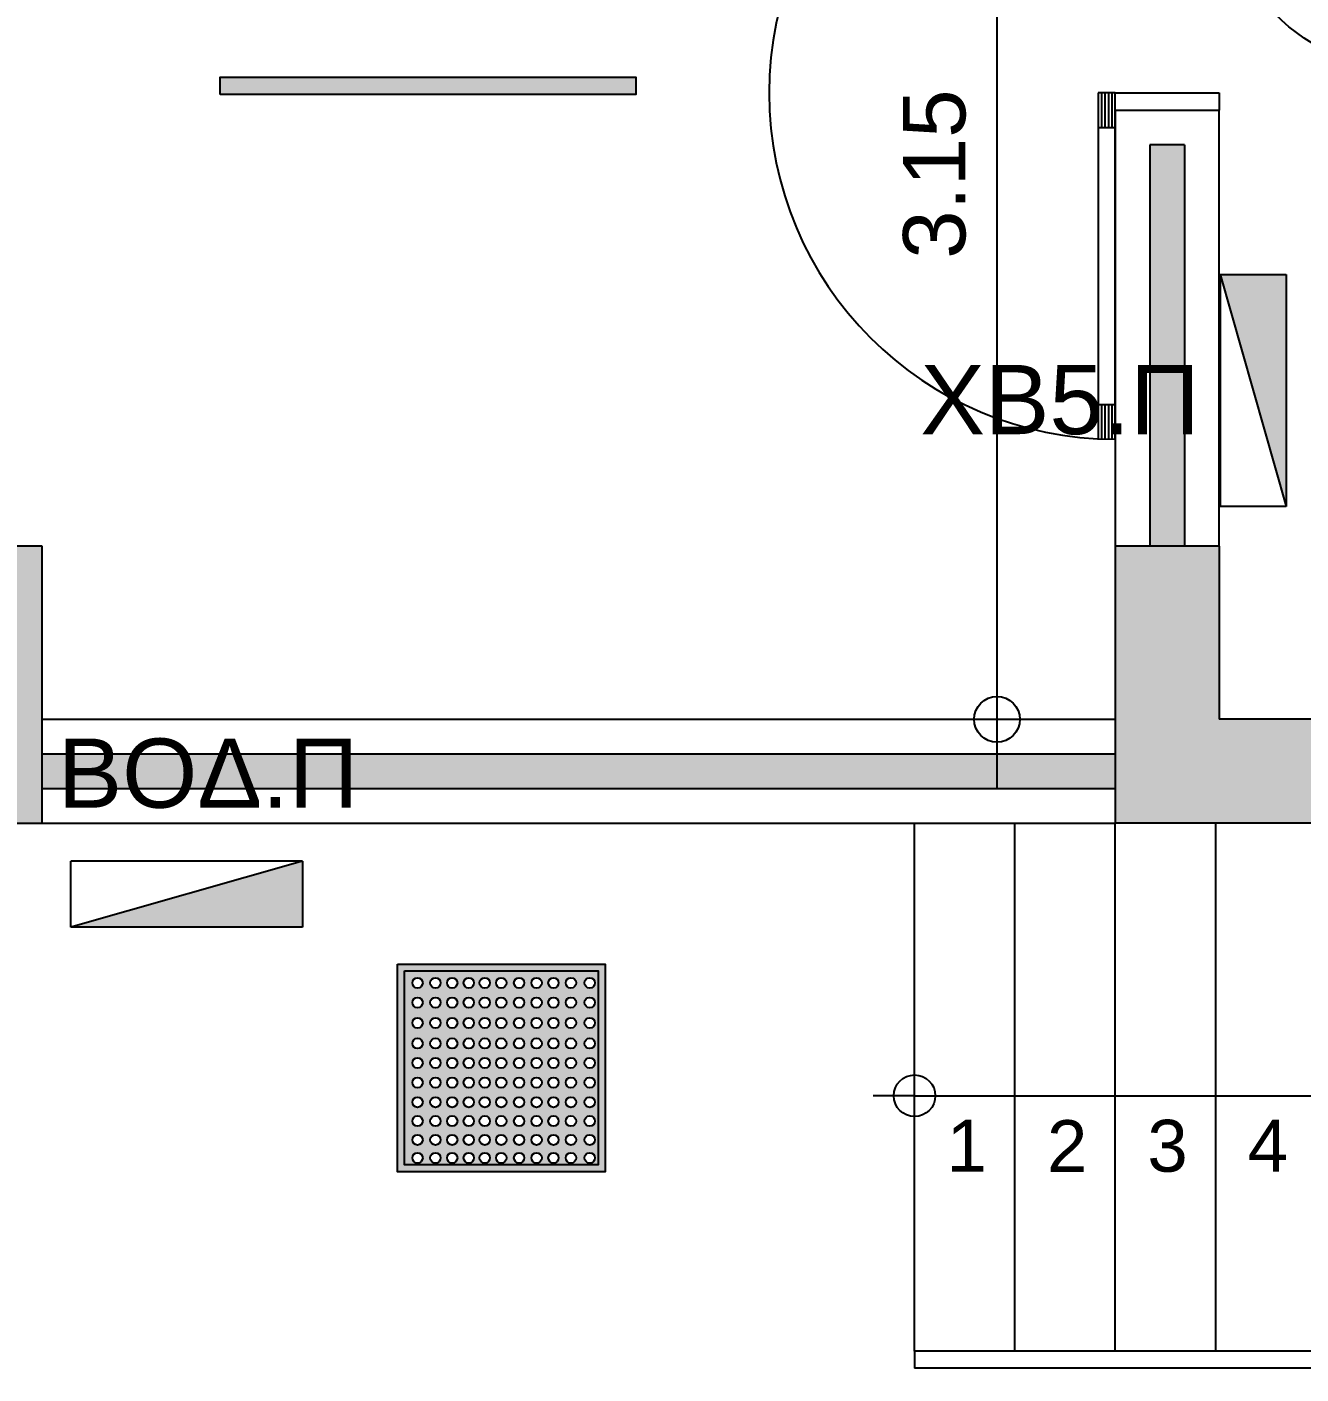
# Model space of a CAD drawing. Header units: metres. Extents: x -11 to 85, y -301 to 135.
# Drawn here: x 40.43 to 44.11, y -41.335 to -37.443 of the extents above; entities that cross this region are included whole.
import ezdxf
from ezdxf.enums import TextEntityAlignment as Align

# ---------------------------------------------------------------- set-up
doc = ezdxf.new("R2010")
doc.units = ezdxf.units.M
doc.header["$LTSCALE"] = 0.036
doc.header["$PDMODE"] = 2
for name, color, linetype in [('arxitek borofos', 252, 'Continuous'), ('DIMBLK', 252, 'Continuous'), ('electext', 20, 'Continuous'), ('hatch color', 252, 'Continuous'), ('HLEK-SYMBOL', 3, 'Continuous'), ('HLEK_FL001_SYMBOLS', 230, 'Continuous'), ('Parathira', 252, 'Continuous')]:
    doc.layers.add(name, color=color, linetype=linetype)
doc.styles.add('COMU-N', font='arial.ttf')
doc.styles.get("Standard").update_dxf_attribs({"font": 'arial.ttf'})
doc.styles.add('W4MS2', font='W4MS2.shx')
doc.dimstyles.new('CADWDOT', dxfattribs={"dimscale": 0.1, "dimtxt": 1.8, "dimasz": 0.08, "dimexe": 2, "dimexo": 0, "dimgap": 0.09, "dimtad": 0, "dimrnd": 0.001, "dimzin": 0, "dimdsep": 46, "dimtxsty": 'Standard', "dimblk1": 'ARTDIM', "dimblk2": 'ARTDIM', "dimsah": 1, "dimcen": 0.09, "dimdle": 0.05, "dimse1": 1, "dimse2": 1, "dimadec": 0, "dimazin": 0, "dimtfac": 1, "dimtmove": 0, "dimatfit": 3, "dimldrblk": 'ARTDIM', "dimfxl": 2, "dimtvp": 0.9999, "dimtolj": 1, "dimtzin": 0, "dimarcsym": 0})

# ---------------------------------------------------------------- blocks, each defined once
blk = doc.blocks.new('A$C796D02E1')
at = {"layer": 'Parathira'}
for p, q in [((0.3, 0.95), (0.3, -0.05)), ((0.31, 0.85), (0.31, 0.9499)), ((0.32, 0.85), (0.32, 0.9498)), ((0.33, 0.85), (0.33, 0.9495)), ((0.34, 0.85), (0.34, 0.9492)), ((0.35, -0.05), (0.35, 0.9487)), ((0.35, 0.85), (0.3, 0.85)), ((0.35, 0.05), (0.3, 0.05)), ((0.31, -0.05), (0.31, 0.05)), ((0.32, -0.05), (0.32, 0.05)), ((0.33, -0.05), (0.33, 0.05)), ((0.34, -0.05), (0.34, 0.05)), ((0, -0.05), (0, 0)), ((0.3, 0), (0.3, -0.05)), ((0.3, -0.05), (0, -0.05)), ((0.3, -0.05), (0.35, -0.05)), ((0, -1.05), (0, -1.1)), ((0.3, -1.05), (0, -1.05)), ((0.3, -1.05), (0.25, -1.05)), ((0.3, -1.1), (0.3, -1.05))]:
    blk.add_line(p, q, dxfattribs=at)
blk.add_arc((0.3, -0.05), 1, 270, 90, dxfattribs=at)
blk = doc.blocks.new('ARTDIM')
at = {"layer": 'DIMBLK'}
for p, q in [((0, -24.9975), (0, 24.9975)), ((-24.9975, 0), (24.9975, 0))]:
    blk.add_line(p, q, dxfattribs=at)
blk.add_circle((0, 0), 8.25, dxfattribs=at)
blk = doc.blocks.new('*D904')
at = {"layer": 'arxitek borofos', "color": 0, "lineweight": -2}
blk.add_line((43.2318, -36.301), (43.2318, -39.435), dxfattribs=at)
at = {"layer": 'Defpoints', "color": 0, "transparency": 16777216}
for p in [(43.5737, -36.293), (43.2318, -39.443), (43.5737, -39.443)]:
    blk.add_point(p, dxfattribs=at)
at = {"layer": 'arxitek borofos', "color": 0, "lineweight": -2, "xscale": 0.008, "yscale": 0.008, "zscale": 0.008}
for p, rotation in [((43.2318, -36.293), 90), ((43.2318, -39.443), 270)]:
    blk.add_blockref('ARTDIM', p, dxfattribs=dict(at, rotation=rotation))
at = {"layer": 'arxitek borofos', "color": 0, "insert": (43.0518, -37.868), "char_height": 0.18, "attachment_point": 5, "rotation": 90}
blk.add_mtext('\\A1;3.15', dxfattribs=at)
blk = doc.blocks.new('*D917')
at = {"layer": 'arxitek borofos', "color": 0, "lineweight": -2}
blk.add_line((40.0817, -42.9199), (47.4657, -42.9199), dxfattribs=at)
at = {"layer": 'Defpoints', "color": 0, "transparency": 16777216}
for p in [(40.0737, -39.743), (47.4737, -39.743), (47.4737, -42.9199)]:
    blk.add_point(p, dxfattribs=at)
at = {"layer": 'arxitek borofos', "color": 0, "lineweight": -2, "xscale": 0.008, "yscale": 0.008, "zscale": 0.008, "rotation": 180}
blk.add_blockref('ARTDIM', (40.0737, -42.9199), dxfattribs=at)
at = {"layer": 'arxitek borofos', "color": 0, "lineweight": -2, "xscale": 0.008, "yscale": 0.008, "zscale": 0.008}
blk.add_blockref('ARTDIM', (47.4737, -42.9199), dxfattribs=at)
at = {"layer": 'arxitek borofos', "color": 0, "insert": (43.7737, -42.7399), "char_height": 0.18, "attachment_point": 5}
blk.add_mtext('\\A1;7.40', dxfattribs=at)
blk = doc.blocks.new('gJ6_a28')
at = {"layer": 'HLEK-SYMBOL', "color": 0, "linetype": 'Continuous'}
for p, q in [((-0.67, 0), (-0.67, 0.19)), ((-0.67, 0.19), (0, 0.19)), ((-0.67, 0), (0, 0.19)), ((0, 0.19), (0, 0)), ((-0.67, 0), (0, 0))]:
    blk.add_line(p, q, dxfattribs=at)
at = {"layer": 'HLEK-SYMBOL', "color": 0}
blk.add_solid([(-0.67, 0.19), (0, 0.19), (-0.67, 0)], dxfattribs=at)
at = {"layer": 'HLEK-SYMBOL', "color": 0, "style": 'W4MS2', "flags": 8}
blk.add_attdef('NODE_NUMBER', (0.018, 0.0914), '', height=0.1, dxfattribs=at)
blk.add_attdef('NODE_NUMBER', (0.018, 0.0914), '', height=0.1, dxfattribs=at)
blk = doc.blocks.new('led 46W tetragono')
at = {"layer": 'HLEK_FL001_SYMBOLS'}
h = blk.add_hatch(color=256, dxfattribs=at)
h.dxf.hatch_style = 1
h.paths.add_polyline_path([(104.7283, -8.1225), (104.7283, -8.7225), (105.3283, -8.7225), (105.3283, -8.1225)])
h.paths.add_polyline_path([(105.3083, -8.1425), (105.3083, -8.7025), (104.7483, -8.7025), (104.7483, -8.1425)], flags=16)
h.paths.add_polyline_path([(104.9493, -8.1771, -1), (104.9193, -8.1771, -1)], flags=0)
h.paths.add_polyline_path([(104.9954, -8.1771, -1), (104.9654, -8.1771, -1)], flags=0)
h.paths.add_polyline_path([(104.9014, -8.1771, -1), (104.8714, -8.1771, -1)], flags=0)
h.paths.add_polyline_path([(105.0432, -8.1771, -1), (105.0133, -8.1771, -1)], flags=0)
h.paths.add_polyline_path([(104.9493, -8.2338, -1), (104.9193, -8.2338, -1)], flags=0)
h.paths.add_polyline_path([(104.9954, -8.2338, -1), (104.9654, -8.2338, -1)], flags=0)
h.paths.add_polyline_path([(104.9014, -8.2338, -1), (104.8714, -8.2338, -1)], flags=0)
h.paths.add_polyline_path([(104.8526, -8.1771, -1), (104.8227, -8.1771, -1)], flags=0)
h.paths.add_polyline_path([(105.0432, -8.2338, -1), (105.0133, -8.2338, -1)], flags=0)
h.paths.add_polyline_path([(105.0946, -8.1771, -1), (105.0647, -8.1771, -1)], flags=0)
h.paths.add_polyline_path([(104.8526, -8.2338, -1), (104.8227, -8.2338, -1)], flags=0)
h.paths.add_polyline_path([(105.0946, -8.2338, -1), (105.0647, -8.2338, -1)], flags=0)
h.paths.add_polyline_path([(104.9493, -8.2927, -1), (104.9193, -8.2927, -1)], flags=0)
h.paths.add_polyline_path([(104.9954, -8.2927, -1), (104.9654, -8.2927, -1)], flags=0)
h.paths.add_polyline_path([(104.8012, -8.1771, -1), (104.7713, -8.1771, -1)], flags=0)
h.paths.add_polyline_path([(104.9014, -8.2927, -1), (104.8714, -8.2927, -1)], flags=0)
h.paths.add_polyline_path([(105.0432, -8.2927, -1), (105.0133, -8.2927, -1)], flags=0)
h.paths.add_polyline_path([(105.1452, -8.1771, -1), (105.1152, -8.1771, -1)], flags=0)
h.paths.add_polyline_path([(104.8012, -8.2338, -1), (104.7713, -8.2338, -1)], flags=0)
h.paths.add_polyline_path([(104.8526, -8.2927, -1), (104.8227, -8.2927, -1)], flags=0)
h.paths.add_polyline_path([(105.1452, -8.2338, -1), (105.1152, -8.2338, -1)], flags=0)
h.paths.add_polyline_path([(105.0946, -8.2927, -1), (105.0647, -8.2927, -1)], flags=0)
h.paths.add_polyline_path([(104.9493, -8.3517, -1), (104.9193, -8.3517, -1)], flags=0)
h.paths.add_polyline_path([(104.9954, -8.3517, -1), (104.9654, -8.3517, -1)], flags=0)
h.paths.add_polyline_path([(105.1939, -8.1771, -1), (105.164, -8.1771, -1)], flags=0)
h.paths.add_polyline_path([(104.9014, -8.3517, -1), (104.8714, -8.3517, -1)], flags=0)
h.paths.add_polyline_path([(105.0432, -8.3517, -1), (105.0133, -8.3517, -1)], flags=0)
h.paths.add_polyline_path([(104.8012, -8.2927, -1), (104.7713, -8.2927, -1)], flags=0)
h.paths.add_polyline_path([(105.1452, -8.2927, -1), (105.1152, -8.2927, -1)], flags=0)
h.paths.add_polyline_path([(105.1939, -8.2338, -1), (105.164, -8.2338, -1)], flags=0)
h.paths.add_polyline_path([(104.8526, -8.3517, -1), (104.8227, -8.3517, -1)], flags=0)
h.paths.add_polyline_path([(105.0946, -8.3517, -1), (105.0647, -8.3517, -1)], flags=0)
h.paths.add_polyline_path([(105.1939, -8.2927, -1), (105.164, -8.2927, -1)], flags=0)
h.paths.add_polyline_path([(105.2445, -8.1771, -1), (105.2145, -8.1771, -1)], flags=0)
h.paths.add_polyline_path([(104.8012, -8.3517, -1), (104.7713, -8.3517, -1)], flags=0)
h.paths.add_polyline_path([(104.9493, -8.4083, -1), (104.9193, -8.4083, -1)], flags=0)
h.paths.add_polyline_path([(104.9954, -8.4083, -1), (104.9654, -8.4083, -1)], flags=0)
h.paths.add_polyline_path([(105.1452, -8.3517, -1), (105.1152, -8.3517, -1)], flags=0)
h.paths.add_polyline_path([(104.9014, -8.4083, -1), (104.8714, -8.4083, -1)], flags=0)
h.paths.add_polyline_path([(105.0432, -8.4083, -1), (105.0133, -8.4083, -1)], flags=0)
h.paths.add_polyline_path([(105.2445, -8.2338, -1), (105.2145, -8.2338, -1)], flags=0)
h.paths.add_polyline_path([(104.8526, -8.4083, -1), (104.8227, -8.4083, -1)], flags=0)
h.paths.add_polyline_path([(105.0946, -8.4083, -1), (105.0647, -8.4083, -1)], flags=0)
h.paths.add_polyline_path([(105.1939, -8.3517, -1), (105.164, -8.3517, -1)], flags=0)
h.paths.add_polyline_path([(105.2445, -8.2927, -1), (105.2145, -8.2927, -1)], flags=0)
h.paths.add_polyline_path([(104.8012, -8.4083, -1), (104.7713, -8.4083, -1)], flags=0)
h.paths.add_polyline_path([(105.1452, -8.4083, -1), (105.1152, -8.4083, -1)], flags=0)
h.paths.add_polyline_path([(105.2985, -8.1771, -1), (105.2686, -8.1771, -1)], flags=0)
h.paths.add_polyline_path([(104.9493, -8.465, -1), (104.9193, -8.465, -1)], flags=0)
h.paths.add_polyline_path([(104.9954, -8.465, -1), (104.9654, -8.465, -1)], flags=0)
h.paths.add_polyline_path([(104.9014, -8.465, -1), (104.8714, -8.465, -1)], flags=0)
h.paths.add_polyline_path([(105.0432, -8.465, -1), (105.0133, -8.465, -1)], flags=0)
h.paths.add_polyline_path([(105.2985, -8.2338, -1), (105.2686, -8.2338, -1)], flags=0)
h.paths.add_polyline_path([(105.2445, -8.3517, -1), (105.2145, -8.3517, -1)], flags=0)
h.paths.add_polyline_path([(104.8526, -8.465, -1), (104.8227, -8.465, -1)], flags=0)
h.paths.add_polyline_path([(105.1939, -8.4083, -1), (105.164, -8.4083, -1)], flags=0)
h.paths.add_polyline_path([(105.0946, -8.465, -1), (105.0647, -8.465, -1)], flags=0)
h.paths.add_polyline_path([(105.2985, -8.2927, -1), (105.2686, -8.2927, -1)], flags=0)
h.paths.add_polyline_path([(104.8012, -8.465, -1), (104.7713, -8.465, -1)], flags=0)
h.paths.add_polyline_path([(105.1452, -8.465, -1), (105.1152, -8.465, -1)], flags=0)
h.paths.add_polyline_path([(105.2445, -8.4083, -1), (105.2145, -8.4083, -1)], flags=0)
h.paths.add_polyline_path([(104.9493, -8.5217, -1), (104.9193, -8.5217, -1)], flags=0)
h.paths.add_polyline_path([(104.9954, -8.5217, -1), (104.9654, -8.5217, -1)], flags=0)
h.paths.add_polyline_path([(105.2985, -8.3517, -1), (105.2686, -8.3517, -1)], flags=0)
h.paths.add_polyline_path([(104.9014, -8.5217, -1), (104.8714, -8.5217, -1)], flags=0)
h.paths.add_polyline_path([(105.0432, -8.5217, -1), (105.0133, -8.5217, -1)], flags=0)
h.paths.add_polyline_path([(105.1939, -8.465, -1), (105.164, -8.465, -1)], flags=0)
h.paths.add_polyline_path([(104.8526, -8.5217, -1), (104.8227, -8.5217, -1)], flags=0)
h.paths.add_polyline_path([(105.0946, -8.5217, -1), (105.0647, -8.5217, -1)], flags=0)
h.paths.add_polyline_path([(104.8012, -8.5217, -1), (104.7713, -8.5217, -1)], flags=0)
h.paths.add_polyline_path([(105.1452, -8.5217, -1), (105.1152, -8.5217, -1)], flags=0)
h.paths.add_polyline_path([(105.2985, -8.4083, -1), (105.2686, -8.4083, -1)], flags=0)
h.paths.add_polyline_path([(105.2445, -8.465, -1), (105.2145, -8.465, -1)], flags=0)
h.paths.add_polyline_path([(104.9493, -8.5761, -1), (104.9193, -8.5761, -1)], flags=0)
h.paths.add_polyline_path([(104.9954, -8.5761, -1), (104.9654, -8.5761, -1)], flags=0)
h.paths.add_polyline_path([(105.1939, -8.5217, -1), (105.164, -8.5217, -1)], flags=0)
h.paths.add_polyline_path([(104.9014, -8.5761, -1), (104.8714, -8.5761, -1)], flags=0)
h.paths.add_polyline_path([(105.0432, -8.5761, -1), (105.0133, -8.5761, -1)], flags=0)
h.paths.add_polyline_path([(104.8526, -8.5761, -1), (104.8227, -8.5761, -1)], flags=0)
h.paths.add_polyline_path([(105.0946, -8.5761, -1), (105.0647, -8.5761, -1)], flags=0)
h.paths.add_polyline_path([(105.2985, -8.465, -1), (105.2686, -8.465, -1)], flags=0)
h.paths.add_polyline_path([(104.8012, -8.5761, -1), (104.7713, -8.5761, -1)], flags=0)
h.paths.add_polyline_path([(105.2445, -8.5217, -1), (105.2145, -8.5217, -1)], flags=0)
h.paths.add_polyline_path([(105.1452, -8.5761, -1), (105.1152, -8.5761, -1)], flags=0)
h.paths.add_polyline_path([(105.1939, -8.5761, -1), (105.164, -8.5761, -1)], flags=0)
h.paths.add_polyline_path([(104.9493, -8.6305, -1), (104.9193, -8.6305, -1)], flags=0)
h.paths.add_polyline_path([(104.9954, -8.6305, -1), (104.9654, -8.6305, -1)], flags=0)
h.paths.add_polyline_path([(104.9014, -8.6305, -1), (104.8714, -8.6305, -1)], flags=0)
h.paths.add_polyline_path([(105.0432, -8.6305, -1), (105.0133, -8.6305, -1)], flags=0)
h.paths.add_polyline_path([(105.2985, -8.5217, -1), (105.2686, -8.5217, -1)], flags=0)
h.paths.add_polyline_path([(104.8526, -8.6305, -1), (104.8227, -8.6305, -1)], flags=0)
h.paths.add_polyline_path([(105.0946, -8.6305, -1), (105.0647, -8.6305, -1)], flags=0)
h.paths.add_polyline_path([(105.2445, -8.5761, -1), (105.2145, -8.5761, -1)], flags=0)
h.paths.add_polyline_path([(104.8012, -8.6305, -1), (104.7713, -8.6305, -1)], flags=0)
h.paths.add_polyline_path([(105.1452, -8.6305, -1), (105.1152, -8.6305, -1)], flags=0)
h.paths.add_polyline_path([(105.1939, -8.6305, -1), (105.164, -8.6305, -1)], flags=0)
h.paths.add_polyline_path([(104.9493, -8.6826, -1), (104.9193, -8.6826, -1)], flags=0)
h.paths.add_polyline_path([(104.9954, -8.6826, -1), (104.9654, -8.6826, -1)], flags=0)
h.paths.add_polyline_path([(105.2985, -8.5761, -1), (105.2686, -8.5761, -1)], flags=0)
h.paths.add_polyline_path([(104.9014, -8.6826, -1), (104.8714, -8.6826, -1)], flags=0)
h.paths.add_polyline_path([(105.0432, -8.6826, -1), (105.0133, -8.6826, -1)], flags=0)
h.paths.add_polyline_path([(104.8526, -8.6826, -1), (104.8227, -8.6826, -1)], flags=0)
h.paths.add_polyline_path([(105.0946, -8.6826, -1), (105.0647, -8.6826, -1)], flags=0)
h.paths.add_polyline_path([(105.2445, -8.6305, -1), (105.2145, -8.6305, -1)], flags=0)
h.paths.add_polyline_path([(104.8012, -8.6826, -1), (104.7713, -8.6826, -1)], flags=0)
h.paths.add_polyline_path([(105.1452, -8.6826, -1), (105.1152, -8.6826, -1)], flags=0)
h.paths.add_polyline_path([(105.1939, -8.6826, -1), (105.164, -8.6826, -1)], flags=0)
h.paths.add_polyline_path([(105.2985, -8.6305, -1), (105.2686, -8.6305, -1)], flags=0)
h.paths.add_polyline_path([(105.2445, -8.6826, -1), (105.2145, -8.6826, -1)], flags=0)
h.paths.add_polyline_path([(105.2985, -8.6826, -1), (105.2686, -8.6826, -1)], flags=0)
h = blk.add_hatch(color=181, dxfattribs=at)
h.dxf.hatch_style = 1
h.paths.add_polyline_path([(104.7483, -8.1425), (104.7483, -8.7025), (105.3083, -8.7025), (105.3083, -8.1425)])
h.paths.add_polyline_path([(104.9954, -8.3517, -1), (104.9654, -8.3517, -1)], flags=16)
h.paths.add_polyline_path([(105.0432, -8.3517, -1), (105.0133, -8.3517, -1)], flags=16)
h.paths.add_polyline_path([(104.9654, -8.2927, -1), (104.9954, -8.2927, -1)], flags=16)
h.paths.add_polyline_path([(105.0133, -8.2927, -1), (105.0432, -8.2927, -1)], flags=16)
h.paths.add_polyline_path([(104.9493, -8.3517, -1), (104.9193, -8.3517, -1)], flags=16)
h.paths.add_polyline_path([(104.9193, -8.2927, -1), (104.9493, -8.2927, -1)], flags=16)
h.paths.add_polyline_path([(105.0946, -8.3517, -1), (105.0647, -8.3517, -1)], flags=16)
h.paths.add_polyline_path([(105.0647, -8.2927, -1), (105.0946, -8.2927, -1)], flags=16)
h.paths.add_polyline_path([(104.9954, -8.4083, -1), (104.9654, -8.4083, -1)], flags=16)
h.paths.add_polyline_path([(105.0432, -8.4083, -1), (105.0133, -8.4083, -1)], flags=16)
h.paths.add_polyline_path([(104.9654, -8.2338, -1), (104.9954, -8.2338, -1)], flags=16)
h.paths.add_polyline_path([(105.0133, -8.2338, -1), (105.0432, -8.2338, -1)], flags=16)
h.paths.add_polyline_path([(104.9493, -8.4083, -1), (104.9193, -8.4083, -1)], flags=16)
h.paths.add_polyline_path([(105.0946, -8.4083, -1), (105.0647, -8.4083, -1)], flags=16)
h.paths.add_polyline_path([(104.9193, -8.2338, -1), (104.9493, -8.2338, -1)], flags=16)
h.paths.add_polyline_path([(105.0647, -8.2338, -1), (105.0946, -8.2338, -1)], flags=16)
h.paths.add_polyline_path([(104.9014, -8.3517, -1), (104.8714, -8.3517, -1)], flags=16)
h.paths.add_polyline_path([(104.8714, -8.2927, -1), (104.9014, -8.2927, -1)], flags=16)
h.paths.add_polyline_path([(105.1452, -8.3517, -1), (105.1152, -8.3517, -1)], flags=16)
h.paths.add_polyline_path([(105.1152, -8.2927, -1), (105.1452, -8.2927, -1)], flags=16)
h.paths.add_polyline_path([(104.9954, -8.465, -1), (104.9654, -8.465, -1)], flags=16)
h.paths.add_polyline_path([(105.0432, -8.465, -1), (105.0133, -8.465, -1)], flags=16)
h.paths.add_polyline_path([(104.9014, -8.4083, -1), (104.8714, -8.4083, -1)], flags=16)
h.paths.add_polyline_path([(104.8714, -8.2338, -1), (104.9014, -8.2338, -1)], flags=16)
h.paths.add_polyline_path([(104.9654, -8.1771, -1), (104.9954, -8.1771, -1)], flags=16)
h.paths.add_polyline_path([(105.0133, -8.1771, -1), (105.0432, -8.1771, -1)], flags=16)
h.paths.add_polyline_path([(105.1452, -8.4083, -1), (105.1152, -8.4083, -1)], flags=16)
h.paths.add_polyline_path([(104.9493, -8.465, -1), (104.9193, -8.465, -1)], flags=16)
h.paths.add_polyline_path([(105.1152, -8.2338, -1), (105.1452, -8.2338, -1)], flags=16)
h.paths.add_polyline_path([(105.0946, -8.465, -1), (105.0647, -8.465, -1)], flags=16)
h.paths.add_polyline_path([(104.9193, -8.1771, -1), (104.9493, -8.1771, -1)], flags=16)
h.paths.add_polyline_path([(105.0647, -8.1771, -1), (105.0946, -8.1771, -1)], flags=16)
h.paths.add_polyline_path([(104.8526, -8.3517, -1), (104.8227, -8.3517, -1)], flags=16)
h.paths.add_polyline_path([(104.8227, -8.2927, -1), (104.8526, -8.2927, -1)], flags=16)
h.paths.add_polyline_path([(105.1939, -8.3517, -1), (105.164, -8.3517, -1)], flags=16)
h.paths.add_polyline_path([(105.164, -8.2927, -1), (105.1939, -8.2927, -1)], flags=16)
h.paths.add_polyline_path([(104.9014, -8.465, -1), (104.8714, -8.465, -1)], flags=16)
h.paths.add_polyline_path([(104.8526, -8.4083, -1), (104.8227, -8.4083, -1)], flags=16)
h.paths.add_polyline_path([(105.1452, -8.465, -1), (105.1152, -8.465, -1)], flags=16)
h.paths.add_polyline_path([(104.8714, -8.1771, -1), (104.9014, -8.1771, -1)], flags=16)
h.paths.add_polyline_path([(104.8227, -8.2338, -1), (104.8526, -8.2338, -1)], flags=16)
h.paths.add_polyline_path([(105.1939, -8.4083, -1), (105.164, -8.4083, -1)], flags=16)
h.paths.add_polyline_path([(105.1152, -8.1771, -1), (105.1452, -8.1771, -1)], flags=16)
h.paths.add_polyline_path([(104.9954, -8.5217, -1), (104.9654, -8.5217, -1)], flags=16)
h.paths.add_polyline_path([(105.0432, -8.5217, -1), (105.0133, -8.5217, -1)], flags=16)
h.paths.add_polyline_path([(105.164, -8.2338, -1), (105.1939, -8.2338, -1)], flags=16)
h.paths.add_polyline_path([(104.9493, -8.5217, -1), (104.9193, -8.5217, -1)], flags=16)
h.paths.add_polyline_path([(105.0946, -8.5217, -1), (105.0647, -8.5217, -1)], flags=16)
h.paths.add_polyline_path([(104.8526, -8.465, -1), (104.8227, -8.465, -1)], flags=16)
h.paths.add_polyline_path([(104.8012, -8.3517, -1), (104.7713, -8.3517, -1)], flags=16)
h.paths.add_polyline_path([(104.7713, -8.2927, -1), (104.8012, -8.2927, -1)], flags=16)
h.paths.add_polyline_path([(104.8227, -8.1771, -1), (104.8526, -8.1771, -1)], flags=16)
h.paths.add_polyline_path([(105.1939, -8.465, -1), (105.164, -8.465, -1)], flags=16)
h.paths.add_polyline_path([(105.2445, -8.3517, -1), (105.2145, -8.3517, -1)], flags=16)
h.paths.add_polyline_path([(104.9014, -8.5217, -1), (104.8714, -8.5217, -1)], flags=16)
h.paths.add_polyline_path([(105.2145, -8.2927, -1), (105.2445, -8.2927, -1)], flags=16)
h.paths.add_polyline_path([(105.164, -8.1771, -1), (105.1939, -8.1771, -1)], flags=16)
h.paths.add_polyline_path([(104.8012, -8.4083, -1), (104.7713, -8.4083, -1)], flags=16)
h.paths.add_polyline_path([(105.1452, -8.5217, -1), (105.1152, -8.5217, -1)], flags=16)
h.paths.add_polyline_path([(104.7713, -8.2338, -1), (104.8012, -8.2338, -1)], flags=16)
h.paths.add_polyline_path([(105.2445, -8.4083, -1), (105.2145, -8.4083, -1)], flags=16)
h.paths.add_polyline_path([(105.2145, -8.2338, -1), (105.2445, -8.2338, -1)], flags=16)
h.paths.add_polyline_path([(104.9954, -8.5761, -1), (104.9654, -8.5761, -1)], flags=16)
h.paths.add_polyline_path([(105.0432, -8.5761, -1), (105.0133, -8.5761, -1)], flags=16)
h.paths.add_polyline_path([(104.8526, -8.5217, -1), (104.8227, -8.5217, -1)], flags=16)
h.paths.add_polyline_path([(104.8012, -8.465, -1), (104.7713, -8.465, -1)], flags=16)
h.paths.add_polyline_path([(104.9493, -8.5761, -1), (104.9193, -8.5761, -1)], flags=16)
h.paths.add_polyline_path([(105.0946, -8.5761, -1), (105.0647, -8.5761, -1)], flags=16)
h.paths.add_polyline_path([(105.1939, -8.5217, -1), (105.164, -8.5217, -1)], flags=16)
h.paths.add_polyline_path([(104.7713, -8.1771, -1), (104.8012, -8.1771, -1)], flags=16)
h.paths.add_polyline_path([(105.2445, -8.465, -1), (105.2145, -8.465, -1)], flags=16)
h.paths.add_polyline_path([(105.2145, -8.1771, -1), (105.2445, -8.1771, -1)], flags=16)
h.paths.add_polyline_path([(104.9014, -8.5761, -1), (104.8714, -8.5761, -1)], flags=16)
h.paths.add_polyline_path([(105.1452, -8.5761, -1), (105.1152, -8.5761, -1)], flags=16)
h.paths.add_polyline_path([(105.2985, -8.3517, -1), (105.2686, -8.3517, -1)], flags=16)
h.paths.add_polyline_path([(105.2686, -8.2927, -1), (105.2985, -8.2927, -1)], flags=16)
h.paths.add_polyline_path([(105.2985, -8.4083, -1), (105.2686, -8.4083, -1)], flags=16)
h.paths.add_polyline_path([(104.8012, -8.5217, -1), (104.7713, -8.5217, -1)], flags=16)
h.paths.add_polyline_path([(105.2686, -8.2338, -1), (105.2985, -8.2338, -1)], flags=16)
h.paths.add_polyline_path([(105.2445, -8.5217, -1), (105.2145, -8.5217, -1)], flags=16)
h.paths.add_polyline_path([(104.8526, -8.5761, -1), (104.8227, -8.5761, -1)], flags=16)
h.paths.add_polyline_path([(104.9954, -8.6305, -1), (104.9654, -8.6305, -1)], flags=16)
h.paths.add_polyline_path([(105.1939, -8.5761, -1), (105.164, -8.5761, -1)], flags=16)
h.paths.add_polyline_path([(105.0432, -8.6305, -1), (105.0133, -8.6305, -1)], flags=16)
h.paths.add_polyline_path([(104.9493, -8.6305, -1), (104.9193, -8.6305, -1)], flags=16)
h.paths.add_polyline_path([(105.2985, -8.465, -1), (105.2686, -8.465, -1)], flags=16)
h.paths.add_polyline_path([(105.0946, -8.6305, -1), (105.0647, -8.6305, -1)], flags=16)
h.paths.add_polyline_path([(105.2686, -8.1771, -1), (105.2985, -8.1771, -1)], flags=16)
h.paths.add_polyline_path([(104.9014, -8.6305, -1), (104.8714, -8.6305, -1)], flags=16)
h.paths.add_polyline_path([(105.1452, -8.6305, -1), (105.1152, -8.6305, -1)], flags=16)
h.paths.add_polyline_path([(104.8012, -8.5761, -1), (104.7713, -8.5761, -1)], flags=16)
h.paths.add_polyline_path([(105.2445, -8.5761, -1), (105.2145, -8.5761, -1)], flags=16)
h.paths.add_polyline_path([(105.2985, -8.5217, -1), (105.2686, -8.5217, -1)], flags=16)
h.paths.add_polyline_path([(104.8526, -8.6305, -1), (104.8227, -8.6305, -1)], flags=16)
h.paths.add_polyline_path([(105.1939, -8.6305, -1), (105.164, -8.6305, -1)], flags=16)
h.paths.add_polyline_path([(104.9954, -8.6826, -1), (104.9654, -8.6826, -1)], flags=16)
h.paths.add_polyline_path([(105.0432, -8.6826, -1), (105.0133, -8.6826, -1)], flags=16)
h.paths.add_polyline_path([(104.9493, -8.6826, -1), (104.9193, -8.6826, -1)], flags=16)
h.paths.add_polyline_path([(105.0946, -8.6826, -1), (105.0647, -8.6826, -1)], flags=16)
h.paths.add_polyline_path([(104.8012, -8.6305, -1), (104.7713, -8.6305, -1)], flags=16)
h.paths.add_polyline_path([(104.9014, -8.6826, -1), (104.8714, -8.6826, -1)], flags=16)
h.paths.add_polyline_path([(105.2985, -8.5761, -1), (105.2686, -8.5761, -1)], flags=16)
h.paths.add_polyline_path([(105.1452, -8.6826, -1), (105.1152, -8.6826, -1)], flags=16)
h.paths.add_polyline_path([(105.2445, -8.6305, -1), (105.2145, -8.6305, -1)], flags=16)
h.paths.add_polyline_path([(104.8526, -8.6826, -1), (104.8227, -8.6826, -1)], flags=16)
h.paths.add_polyline_path([(105.1939, -8.6826, -1), (105.164, -8.6826, -1)], flags=16)
h.paths.add_polyline_path([(105.2985, -8.6305, -1), (105.2686, -8.6305, -1)], flags=16)
h.paths.add_polyline_path([(104.8012, -8.6826, -1), (104.7713, -8.6826, -1)], flags=16)
h.paths.add_polyline_path([(105.2445, -8.6826, -1), (105.2145, -8.6826, -1)], flags=16)
h.paths.add_polyline_path([(105.2985, -8.6826, -1), (105.2686, -8.6826, -1)], flags=16)
for points in [[(104.7283, -8.1225), (105.3283, -8.1225), (105.3283, -8.7225), (104.7283, -8.7225)], [(104.7483, -8.1425), (105.3083, -8.1425), (105.3083, -8.7025), (104.7483, -8.7025)]]:
    blk.add_lwpolyline(points, close=True, dxfattribs=at)
for centre in [(104.7862, -8.1771), (104.8377, -8.1771), (104.8864, -8.1771), (104.9343, -8.1771), (104.9804, -8.1771), (105.0282, -8.1771), (105.0797, -8.1771), (105.1302, -8.1771), (105.1789, -8.1771), (105.2295, -8.1771), (105.2835, -8.1771), (104.7862, -8.2338), (104.8377, -8.2338), (104.8864, -8.2338), (104.9343, -8.2338), (104.9804, -8.2338), (105.0282, -8.2338), (105.0797, -8.2338), (105.1302, -8.2338), (105.1789, -8.2338), (105.2295, -8.2338), (105.2835, -8.2338), (104.7862, -8.2927), (104.8377, -8.2927), (104.8864, -8.2927), (104.9343, -8.2927), (104.9804, -8.2927), (105.0282, -8.2927), (105.0797, -8.2927), (105.1302, -8.2927), (105.1789, -8.2927), (105.2295, -8.2927), (105.2835, -8.2927), (104.7862, -8.3517), (104.8377, -8.3517), (104.8864, -8.3517), (104.9343, -8.3517), (104.9804, -8.3517), (105.0282, -8.3517), (105.0797, -8.3517), (105.1302, -8.3517), (105.1789, -8.3517), (105.2295, -8.3517), (105.2835, -8.3517), (104.7862, -8.4083), (104.8377, -8.4083), (104.8864, -8.4083), (104.9343, -8.4083), (104.9804, -8.4083), (105.0282, -8.4083), (105.0797, -8.4083), (105.1302, -8.4083), (105.1789, -8.4083), (105.2295, -8.4083), (105.2835, -8.4083), (104.7862, -8.465), (104.8377, -8.465), (104.8864, -8.465), (104.9343, -8.465), (104.9804, -8.465), (105.0282, -8.465), (105.0797, -8.465), (105.1302, -8.465), (105.1789, -8.465), (105.2295, -8.465), (105.2835, -8.465), (104.7862, -8.5217), (104.8377, -8.5217), (104.8864, -8.5217), (104.9343, -8.5217), (104.9804, -8.5217), (105.0282, -8.5217), (105.0797, -8.5217), (105.1302, -8.5217), (105.1789, -8.5217), (105.2295, -8.5217), (105.2835, -8.5217), (104.7862, -8.5761), (104.8377, -8.5761), (104.8864, -8.5761), (104.9343, -8.5761), (104.9804, -8.5761), (105.0282, -8.5761), (105.0797, -8.5761), (105.1302, -8.5761), (105.1789, -8.5761), (105.2295, -8.5761), (105.2835, -8.5761), (104.7862, -8.6305), (104.8377, -8.6305), (104.8864, -8.6305), (104.9343, -8.6305), (104.9804, -8.6305), (105.0282, -8.6305), (105.0797, -8.6305), (105.1302, -8.6305), (105.1789, -8.6305), (105.2295, -8.6305), (105.2835, -8.6305), (104.7862, -8.6826), (104.8377, -8.6826), (104.8864, -8.6826), (104.9343, -8.6826), (104.9804, -8.6826), (105.0282, -8.6826), (105.0797, -8.6826), (105.1302, -8.6826), (105.1789, -8.6826), (105.2295, -8.6826), (105.2835, -8.6826)]:
    blk.add_circle(centre, 0.015, dxfattribs=at)
blk = doc.blocks.new('lampes fthorismou 120')
at = {"layer": 'hatch color'}
blk.add_hatch(color=181, dxfattribs=at).paths.add_polyline_path([(84.1811, -99.2639), (84.1811, -99.2139), (85.3811, -99.2139), (85.3811, -99.2639)])
at = {"layer": 'HLEK_FL001_SYMBOLS'}
blk.add_lwpolyline([(84.1811, -99.2639), (84.1811, -99.2139), (85.3811, -99.2139), (85.3811, -99.2639)], close=True, dxfattribs=at)

msp = doc.modelspace()

# ---------------------------------------------------------------- hatches: boundary and pattern name
at = {"layer": 'arxitek borofos'}
for points in [[(43.7737, -37.7836), (43.6737, -37.7836), (43.6737, -38.943), (43.7737, -38.943)], [(40.4737, -38.943), (40.0737, -38.943), (40.0737, -39.743), (40.4737, -39.743)], [(43.8737, -39.443), (43.8737, -38.943), (43.5737, -38.943), (43.5737, -39.743), (47.4737, -39.743), (47.4737, -40.943), (47.7737, -40.943), (47.7737, -39.443)], [(43.5737, -39.543), (40.4737, -39.543), (40.4737, -39.643), (43.5737, -39.643)]]:
    msp.add_hatch(color=256, dxfattribs=at).paths.add_polyline_path(points)

# ---------------------------------------------------------------- linework, layer by layer
for p, q in [((43.5737, -37.6836), (43.8737, -37.6836)), ((43.5737, -37.6836), (43.5737, -38.943)), ((43.8737, -38.943), (43.8737, -37.6836)), ((43.7737, -37.7836), (43.6737, -37.7836)), ((43.6737, -37.7836), (43.6737, -38.943)), ((43.7737, -37.7836), (43.7737, -38.943)), ((40.4737, -38.943), (40.0737, -38.943)), ((40.4737, -39.743), (40.4737, -38.943)), ((43.8737, -38.943), (43.5737, -38.943)), ((43.5737, -38.943), (43.5737, -39.743)), ((43.8737, -38.943), (43.8737, -39.443)), ((40.4737, -39.443), (43.5737, -39.443)), ((47.7737, -39.443), (43.8737, -39.443)), ((40.4737, -39.543), (43.5737, -39.543)), ((40.4737, -39.643), (43.5737, -39.643)), ((40.0737, -39.743), (40.4737, -39.743)), ((40.4737, -39.743), (43.5737, -39.743)), ((47.4737, -39.743), (43.5737, -39.743))]:
    msp.add_line(p, q, dxfattribs=at)
at = {"layer": 'arxitek borofos', "linetype": 'Continuous'}
for p, q in [((42.9937, -41.268), (42.9937, -39.743)), ((43.2837, -41.268), (43.2837, -39.743)), ((43.5737, -41.268), (43.5737, -39.743)), ((43.8637, -41.268), (43.8637, -39.743)), ((42.9937, -40.5305), (42.8737, -40.5305)), ((42.9937, -40.5305), (46.9712, -40.5305)), ((44.7337, -41.268), (42.9937, -41.268)), ((42.9937, -41.268), (42.9937, -41.318)), ((44.7527, -41.318), (42.9937, -41.318))]:
    msp.add_line(p, q, dxfattribs=at)
at = {"layer": 'arxitek borofos'}
msp.add_circle((44.4386, -37.0015), 0.5712, dxfattribs=at)
at = {"layer": 'arxitek borofos', "linetype": 'Continuous'}
msp.add_circle((42.9937, -40.5305), 0.06, dxfattribs=at)

# ---------------------------------------------------------------- block references
at = {"layer": 'arxitek borofos', "rotation": 180}
msp.add_blockref('A$C796D02E1', (43.8737, -37.6836), dxfattribs=at)
at = {"layer": 'HLEK_FL001_SYMBOLS'}
for name, p in [('lampes fthorismou 120', (-43.1929, 61.6256)), ('led 46W tetragono', (-63.2283, -32.0275))]:
    msp.add_blockref(name, p, dxfattribs=at)
for p, rotation in [((43.8768, -38.8283), 270), ((40.556, -39.8533), 180)]:
    msp.add_blockref('gJ6_a28', p, dxfattribs=dict(at, rotation=rotation))

# ---------------------------------------------------------------- texts
at = {"layer": 'arxitek borofos', "style": 'COMU-N'}
for s, p in [('1', (43.1446, -40.675)), ('2', (43.4346, -40.675)), ('3', (43.7246, -40.675)), ('4', (44.0146, -40.675))]:
    msp.add_text(s, height=0.15, dxfattribs=at).set_placement(p, align=Align.MIDDLE)
at = {"layer": 'electext', "style": 'COMU-N'}
for s, p in [('ΧΒ5.Π', (43.0106, -38.6193)), ('ΒΟΔ.Π', (40.5182, -39.6985))]:
    msp.add_text(s, height=0.2, dxfattribs=at).set_placement(p)

# ---------------------------------------------------------------- dimensions: what is measured, and where the dimension line sits
at = {"layer": 'arxitek borofos'}
dim = msp.add_linear_dim(base=(43.2318, -39.443), p1=(43.5737, -36.293), p2=(43.5737, -39.443), angle=90, dimstyle='CADWDOT', dxfattribs=at)
dim.commit()
dim.dimension.update_dxf_attribs({"geometry": '*D904', "text_midpoint": (43.0518, -37.868)})
dim = msp.add_linear_dim(base=(47.4737, -42.9199), p1=(40.0737, -39.743), p2=(47.4737, -39.743), dimstyle='CADWDOT', dxfattribs=at)
dim.commit()
dim.dimension.update_dxf_attribs({"geometry": '*D917', "text_midpoint": (43.7737, -42.7399)})

doc.saveas('drawing.dxf')
